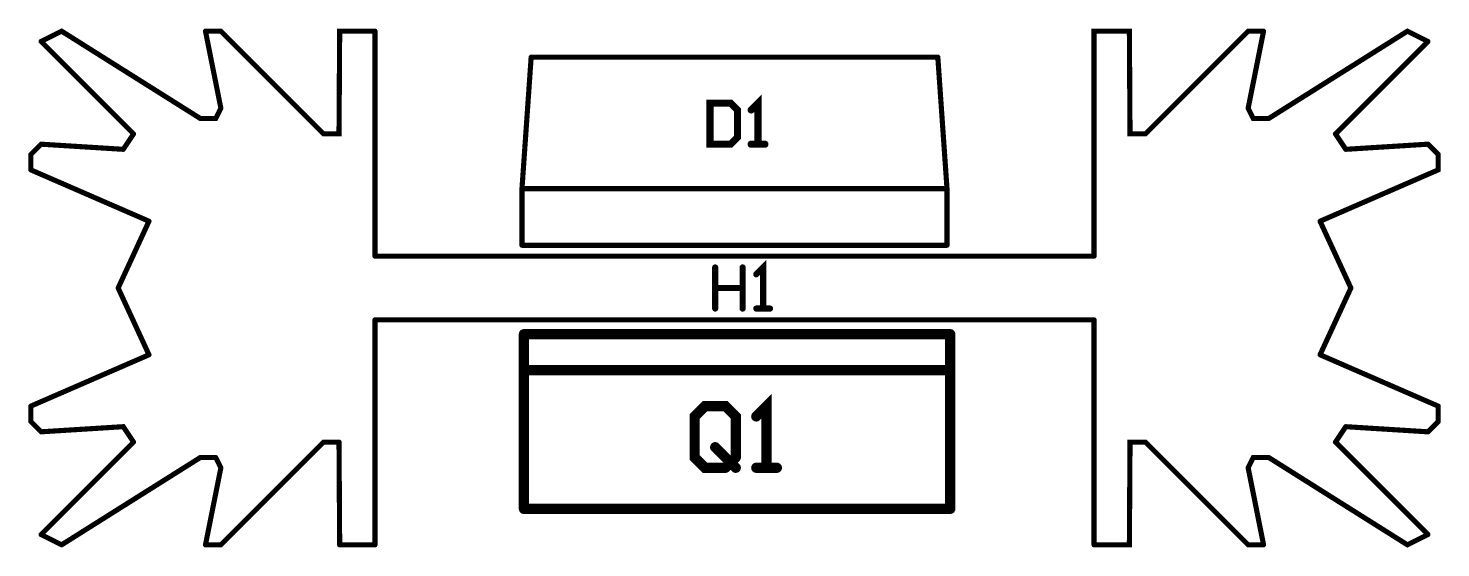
# Model space of a CAD drawing. Extents: x -4.2 to 14.8, y -3.5 to 8.8.
# Drawn here: x 3.076 to 4.451, y 5.647 to 6.153 of the extents above; entities that cross this region are included whole.
import ezdxf

# ---------------------------------------------------------------- set-up
doc = ezdxf.new("R2010")
doc.units = 0
doc.layers.add('2D_LINE_00', color=1, linetype='CONTINUOUS')

# ---------------------------------------------------------------- blocks, each defined once
blk = doc.blocks.new('SMOOTH_0$01')
at = {"const_width": 0.005}
blk.add_lwpolyline([(-0.0025, 0, 1), (0.0025, 0, 1)], format="xyb", close=True, dxfattribs=at)
blk = doc.blocks.new('DRAWING_2989')
at = {"layer": '2D_LINE_00', "const_width": 0.01}
blk.add_lwpolyline([(0, 0), (0, 0.17)], dxfattribs=at)
at = {"layer": '2D_LINE_00'}
for p in [(0, 0.17), (0, 0)]:
    blk.add_blockref('SMOOTH_0$01', p, dxfattribs=at)
blk = doc.blocks.new('DRAWING_2990')
at = {"layer": '2D_LINE_00', "const_width": 0.01}
blk.add_lwpolyline([(0, 0), (0.415, 0)], dxfattribs=at)
at = {"layer": '2D_LINE_00'}
for p in [(0, 0), (0.415, 0)]:
    blk.add_blockref('SMOOTH_0$01', p, dxfattribs=at)
blk = doc.blocks.new('DRAWING_2991')
at = {"layer": '2D_LINE_00', "const_width": 0.01}
blk.add_lwpolyline([(0, 0), (0, 0.17)], dxfattribs=at)
at = {"layer": '2D_LINE_00'}
for p in [(0, 0.17), (0, 0)]:
    blk.add_blockref('SMOOTH_0$01', p, dxfattribs=at)
blk = doc.blocks.new('DRAWING_2992')
at = {"layer": '2D_LINE_00', "const_width": 0.01}
blk.add_lwpolyline([(0, 0), (0.415, 0)], dxfattribs=at)
at = {"layer": '2D_LINE_00'}
for p in [(0, 0), (0.415, 0)]:
    blk.add_blockref('SMOOTH_0$01', p, dxfattribs=at)
blk = doc.blocks.new('DRAWING_2993')
at = {"layer": '2D_LINE_00', "const_width": 0.01}
blk.add_lwpolyline([(0, 0), (0.415, 0)], dxfattribs=at)
at = {"layer": '2D_LINE_00'}
for p in [(0, 0), (0.415, 0)]:
    blk.add_blockref('SMOOTH_0$01', p, dxfattribs=at)
blk = doc.blocks.new('DRAWING_3263')
at = {"layer": '2D_LINE_00', "const_width": 0.01}
blk.add_lwpolyline([(0, 0), (0, 0.03998), (-0.01, 0.04998), (-0.02999, 0.04998), (-0.03999, 0.03998), (-0.03999, 0), (-0.02999, -0.01), (-0.01, -0.01)], dxfattribs=at)
at = {"layer": '2D_LINE_00'}
for p in [(-0.03999, 0.03998), (-0.02999, 0.04998), (-0.01, 0.04998), (0, 0.03998), (-0.03999, 0), (0, 0), (-0.02999, -0.01), (-0.01, -0.01)]:
    blk.add_blockref('SMOOTH_0$01', p, dxfattribs=at)
blk = doc.blocks.new('DRAWING_3264')
at = {"layer": '2D_LINE_00', "const_width": 0.01}
blk.add_lwpolyline([(0, 0), (0.02, -0.01999)], dxfattribs=at)
at = {"layer": '2D_LINE_00'}
for p in [(0, 0), (0.02, -0.01999)]:
    blk.add_blockref('SMOOTH_0$01', p, dxfattribs=at)
blk = doc.blocks.new('DRAWING_3265')
at = {"layer": '2D_LINE_00', "const_width": 0.01}
blk.add_lwpolyline([(0, 0), (0.01, 0.01)], dxfattribs=at)
at = {"layer": '2D_LINE_00'}
for p in [(0.01, 0.01), (0, 0)]:
    blk.add_blockref('SMOOTH_0$01', p, dxfattribs=at)
blk = doc.blocks.new('DRAWING_3266')
at = {"layer": '2D_LINE_00', "const_width": 0.01}
blk.add_lwpolyline([(0, 0), (0.01999, 0), (0.01, 0), (0.01, 0.05998), (0, 0.04998)], dxfattribs=at)
at = {"layer": '2D_LINE_00'}
for p in [(0.01, 0.05998), (0, 0.04998), (0, 0), (0.01, 0), (0.01999, 0)]:
    blk.add_blockref('SMOOTH_0$01', p, dxfattribs=at)
blk = doc.blocks.new('SMOOTH_0$007')
at = {"const_width": 0.0035}
blk.add_lwpolyline([(-0.00175, 0, 1), (0.00175, 0, 1)], format="xyb", close=True, dxfattribs=at)
blk = doc.blocks.new('DRAWING_3495')
at = {"layer": '2D_LINE_00', "const_width": 0.007}
blk.add_lwpolyline([(0, 0), (0, -0.03999), (0.01999, -0.03999), (0.02666, -0.03333), (0.02666, -0.00667), (0.01999, 0), (0, 0)], dxfattribs=at)
at = {"layer": '2D_LINE_00'}
for p in [(0, 0), (0, 0), (0.01999, 0), (0.02666, -0.00667), (0, -0.03999), (0.01999, -0.03999), (0.02666, -0.03333)]:
    blk.add_blockref('SMOOTH_0$007', p, dxfattribs=at)
blk = doc.blocks.new('DRAWING_3496')
at = {"layer": '2D_LINE_00', "const_width": 0.007}
blk.add_lwpolyline([(0, 0), (0.01333, 0), (0.00666, 0), (0.00666, 0.03999), (0, 0.03332)], dxfattribs=at)
at = {"layer": '2D_LINE_00'}
for p in [(0.00666, 0.03999), (0, 0.03332), (0, 0), (0.00666, 0), (0.01333, 0)]:
    blk.add_blockref('SMOOTH_0$007', p, dxfattribs=at)
blk = doc.blocks.new('SMOOTH_0$006')
at = {"const_width": 0.003}
blk.add_lwpolyline([(-0.0015, 0, 1), (0.0015, 0, 1)], format="xyb", close=True, dxfattribs=at)
blk = doc.blocks.new('DRAWING_4154')
at = {"layer": '2D_LINE_00', "const_width": 0.006}
blk.add_lwpolyline([(0, 0), (0, -0.03999), (0, -0.02), (0.02666, -0.02), (0.02666, 0), (0.02666, -0.03999)], dxfattribs=at)
at = {"layer": '2D_LINE_00'}
for p in [(0, 0), (0.02666, 0), (0, -0.02), (0.02666, -0.02), (0, -0.03999), (0.02666, -0.03999)]:
    blk.add_blockref('SMOOTH_0$006', p, dxfattribs=at)
blk = doc.blocks.new('DRAWING_4155')
at = {"layer": '2D_LINE_00', "const_width": 0.006}
blk.add_lwpolyline([(0, 0), (0.01333, 0), (0.00666, 0), (0.00666, 0.03999), (0, 0.03332)], dxfattribs=at)
at = {"layer": '2D_LINE_00'}
for p in [(0.00666, 0.03999), (0, 0.03332), (0, 0), (0.00666, 0), (0.01333, 0)]:
    blk.add_blockref('SMOOTH_0$006', p, dxfattribs=at)
blk = doc.blocks.new('SMOOTH_0$005')
at = {"const_width": 0.0025}
blk.add_lwpolyline([(-0.00125, 0, 1), (0.00125, 0, 1)], format="xyb", close=True, dxfattribs=at)
blk = doc.blocks.new('DRAWING_4722')
at = {"layer": '2D_LINE_00', "const_width": 0.005}
blk.add_lwpolyline([(0, 0), (0.01, 0.015)], dxfattribs=at)
at = {"layer": '2D_LINE_00'}
for p in [(0.01, 0.015), (0, 0)]:
    blk.add_blockref('SMOOTH_0$005', p, dxfattribs=at)
blk = doc.blocks.new('DRAWING_4723')
at = {"layer": '2D_LINE_00', "const_width": 0.005}
blk.add_lwpolyline([(0, 0), (0.08, -0.005)], dxfattribs=at)
at = {"layer": '2D_LINE_00'}
for p in [(0, 0), (0.08, -0.005)]:
    blk.add_blockref('SMOOTH_0$005', p, dxfattribs=at)
blk = doc.blocks.new('DRAWING_4724')
at = {"layer": '2D_LINE_00', "const_width": 0.005}
blk.add_lwpolyline([(0, 0), (0.01, 0.01)], dxfattribs=at)
at = {"layer": '2D_LINE_00'}
for p in [(0, 0), (0.01, 0.01)]:
    blk.add_blockref('SMOOTH_0$005', p, dxfattribs=at)
blk = doc.blocks.new('DRAWING_4725')
at = {"layer": '2D_LINE_00', "const_width": 0.005}
blk.add_lwpolyline([(0, 0), (0, 0.015)], dxfattribs=at)
at = {"layer": '2D_LINE_00'}
for p in [(0, 0.015), (0, 0)]:
    blk.add_blockref('SMOOTH_0$005', p, dxfattribs=at)
blk = doc.blocks.new('DRAWING_4726')
at = {"layer": '2D_LINE_00', "const_width": 0.005}
blk.add_lwpolyline([(0, 0), (0.115, -0.05)], dxfattribs=at)
at = {"layer": '2D_LINE_00'}
for p in [(0, 0), (0.115, -0.05)]:
    blk.add_blockref('SMOOTH_0$005', p, dxfattribs=at)
blk = doc.blocks.new('DRAWING_4727')
at = {"layer": '2D_LINE_00', "const_width": 0.005}
blk.add_lwpolyline([(0, 0), (0.03, 0.065)], dxfattribs=at)
at = {"layer": '2D_LINE_00'}
for p in [(0.03, 0.065), (0, 0)]:
    blk.add_blockref('SMOOTH_0$005', p, dxfattribs=at)
blk = doc.blocks.new('DRAWING_4728')
at = {"layer": '2D_LINE_00', "const_width": 0.005}
blk.add_lwpolyline([(0, 0), (0.03, 0.065)], dxfattribs=at)
at = {"layer": '2D_LINE_00'}
for p in [(0.03, 0.065), (0, 0)]:
    blk.add_blockref('SMOOTH_0$005', p, dxfattribs=at)
blk = doc.blocks.new('DRAWING_4729')
at = {"layer": '2D_LINE_00', "const_width": 0.005}
blk.add_lwpolyline([(0, 0), (0.115, -0.05)], dxfattribs=at)
at = {"layer": '2D_LINE_00'}
for p in [(0, 0), (0.115, -0.05)]:
    blk.add_blockref('SMOOTH_0$005', p, dxfattribs=at)
blk = doc.blocks.new('DRAWING_4730')
at = {"layer": '2D_LINE_00', "const_width": 0.005}
blk.add_lwpolyline([(0, 0), (0, 0.015)], dxfattribs=at)
at = {"layer": '2D_LINE_00'}
for p in [(0, 0.015), (0, 0)]:
    blk.add_blockref('SMOOTH_0$005', p, dxfattribs=at)
blk = doc.blocks.new('DRAWING_4731')
at = {"layer": '2D_LINE_00', "const_width": 0.005}
blk.add_lwpolyline([(0, 0), (0.01, 0.01)], dxfattribs=at)
at = {"layer": '2D_LINE_00'}
for p in [(0, 0), (0.01, 0.01)]:
    blk.add_blockref('SMOOTH_0$005', p, dxfattribs=at)
blk = doc.blocks.new('DRAWING_4732')
at = {"layer": '2D_LINE_00', "const_width": 0.005}
blk.add_lwpolyline([(0, 0), (0.08, -0.005)], dxfattribs=at)
at = {"layer": '2D_LINE_00'}
for p in [(0, 0), (0.08, -0.005)]:
    blk.add_blockref('SMOOTH_0$005', p, dxfattribs=at)
blk = doc.blocks.new('DRAWING_4733')
at = {"layer": '2D_LINE_00', "const_width": 0.005}
blk.add_lwpolyline([(0, 0), (0.01, 0.015)], dxfattribs=at)
at = {"layer": '2D_LINE_00'}
for p in [(0.01, 0.015), (0, 0)]:
    blk.add_blockref('SMOOTH_0$005', p, dxfattribs=at)
blk = doc.blocks.new('DRAWING_4734')
at = {"layer": '2D_LINE_00', "const_width": 0.005}
blk.add_lwpolyline([(0, 0), (0.03, -0.065)], dxfattribs=at)
at = {"layer": '2D_LINE_00'}
for p in [(0, 0), (0.03, -0.065)]:
    blk.add_blockref('SMOOTH_0$005', p, dxfattribs=at)
blk = doc.blocks.new('DRAWING_4735')
at = {"layer": '2D_LINE_00', "const_width": 0.005}
blk.add_lwpolyline([(0, 0), (0.115, 0.05)], dxfattribs=at)
at = {"layer": '2D_LINE_00'}
for p in [(0.115, 0.05), (0, 0)]:
    blk.add_blockref('SMOOTH_0$005', p, dxfattribs=at)
blk = doc.blocks.new('DRAWING_4736')
at = {"layer": '2D_LINE_00', "const_width": 0.005}
blk.add_lwpolyline([(0, 0), (0, 0.015)], dxfattribs=at)
at = {"layer": '2D_LINE_00'}
for p in [(0, 0.015), (0, 0)]:
    blk.add_blockref('SMOOTH_0$005', p, dxfattribs=at)
blk = doc.blocks.new('DRAWING_4737')
at = {"layer": '2D_LINE_00', "const_width": 0.005}
blk.add_lwpolyline([(0, 0), (0.01, -0.01), (0.09, -0.005), (0.1, -0.02)], dxfattribs=at)
at = {"layer": '2D_LINE_00'}
for p in [(0, 0), (0.01, -0.01), (0.09, -0.005), (0.1, -0.02)]:
    blk.add_blockref('SMOOTH_0$005', p, dxfattribs=at)
blk = doc.blocks.new('DRAWING_4738')
at = {"layer": '2D_LINE_00', "const_width": 0.005}
blk.add_lwpolyline([(0, 0), (0.03, -0.065)], dxfattribs=at)
at = {"layer": '2D_LINE_00'}
for p in [(0, 0), (0.03, -0.065)]:
    blk.add_blockref('SMOOTH_0$005', p, dxfattribs=at)
blk = doc.blocks.new('DRAWING_4739')
at = {"layer": '2D_LINE_00', "const_width": 0.005}
blk.add_lwpolyline([(0, 0), (0.115, 0.05), (0.115, 0.065)], dxfattribs=at)
at = {"layer": '2D_LINE_00'}
for p in [(0.115, 0.065), (0.115, 0.05), (0, 0)]:
    blk.add_blockref('SMOOTH_0$005', p, dxfattribs=at)
blk = doc.blocks.new('DRAWING_4740')
at = {"layer": '2D_LINE_00', "const_width": 0.005}
blk.add_lwpolyline([(0, 0), (0.01, -0.01)], dxfattribs=at)
at = {"layer": '2D_LINE_00'}
for p in [(0, 0), (0.01, -0.01)]:
    blk.add_blockref('SMOOTH_0$005', p, dxfattribs=at)
blk = doc.blocks.new('DRAWING_4741')
at = {"layer": '2D_LINE_00', "const_width": 0.005}
blk.add_lwpolyline([(0, 0), (0.08, 0.005)], dxfattribs=at)
at = {"layer": '2D_LINE_00'}
for p in [(0, 0), (0.08, 0.005)]:
    blk.add_blockref('SMOOTH_0$005', p, dxfattribs=at)
blk = doc.blocks.new('DRAWING_4742')
at = {"layer": '2D_LINE_00', "const_width": 0.005}
blk.add_lwpolyline([(0, 0), (0.01, -0.015)], dxfattribs=at)
at = {"layer": '2D_LINE_00'}
for p in [(0, 0), (0.01, -0.015)]:
    blk.add_blockref('SMOOTH_0$005', p, dxfattribs=at)
blk = doc.blocks.new('DRAWING_4743')
at = {"layer": '2D_LINE_00', "const_width": 0.005}
blk.add_lwpolyline([(0, 0), (0.09, -0.09)], dxfattribs=at)
at = {"layer": '2D_LINE_00'}
for p in [(0, 0), (0.09, -0.09)]:
    blk.add_blockref('SMOOTH_0$005', p, dxfattribs=at)
blk = doc.blocks.new('DRAWING_4744')
at = {"layer": '2D_LINE_00', "const_width": 0.005}
blk.add_lwpolyline([(0, 0), (0.02, 0.01), (0.155, -0.075), (0.17, -0.075), (0.175, -0.065)], dxfattribs=at)
at = {"layer": '2D_LINE_00'}
for p in [(0, 0), (0.02, 0.01), (0.175, -0.065), (0.155, -0.075), (0.17, -0.075)]:
    blk.add_blockref('SMOOTH_0$005', p, dxfattribs=at)
blk = doc.blocks.new('DRAWING_4745')
at = {"layer": '2D_LINE_00', "const_width": 0.005}
blk.add_lwpolyline([(0, 0), (0.015, -0.075)], dxfattribs=at)
at = {"layer": '2D_LINE_00'}
for p in [(0, 0), (0.015, -0.075)]:
    blk.add_blockref('SMOOTH_0$005', p, dxfattribs=at)
blk = doc.blocks.new('DRAWING_4746')
at = {"layer": '2D_LINE_00', "const_width": 0.005}
blk.add_lwpolyline([(0, 0), (0.015, 0), (0.115, -0.1), (0.13, -0.1), (0.13063, 0), (0.165, 0)], dxfattribs=at)
at = {"layer": '2D_LINE_00'}
for p in [(0, 0), (0.015, 0), (0.13063, 0), (0.165, 0), (0.115, -0.1), (0.13, -0.1)]:
    blk.add_blockref('SMOOTH_0$005', p, dxfattribs=at)
blk = doc.blocks.new('DRAWING_4747')
at = {"layer": '2D_LINE_00', "const_width": 0.005}
blk.add_lwpolyline([(0, 0), (0, 0.219)], dxfattribs=at)
at = {"layer": '2D_LINE_00'}
for p in [(0, 0.219), (0, 0)]:
    blk.add_blockref('SMOOTH_0$005', p, dxfattribs=at)
blk = doc.blocks.new('DRAWING_4748')
at = {"layer": '2D_LINE_00', "const_width": 0.005}
blk.add_lwpolyline([(0, 0), (0.7, 0)], dxfattribs=at)
at = {"layer": '2D_LINE_00'}
for p in [(0, 0), (0.7, 0)]:
    blk.add_blockref('SMOOTH_0$005', p, dxfattribs=at)
blk = doc.blocks.new('DRAWING_4749')
at = {"layer": '2D_LINE_00', "const_width": 0.005}
blk.add_lwpolyline([(0, 0), (0.7, 0)], dxfattribs=at)
at = {"layer": '2D_LINE_00'}
for p in [(0, 0), (0.7, 0)]:
    blk.add_blockref('SMOOTH_0$005', p, dxfattribs=at)
blk = doc.blocks.new('DRAWING_4750')
at = {"layer": '2D_LINE_00', "const_width": 0.005}
blk.add_lwpolyline([(0, 0), (0, 0.219)], dxfattribs=at)
at = {"layer": '2D_LINE_00'}
for p in [(0, 0.219), (0, 0)]:
    blk.add_blockref('SMOOTH_0$005', p, dxfattribs=at)
blk = doc.blocks.new('DRAWING_4751')
at = {"layer": '2D_LINE_00', "const_width": 0.005}
blk.add_lwpolyline([(0, 0), (0.03437, 0), (0.035, 0.1), (0.05, 0.1), (0.15, 0), (0.165, 0)], dxfattribs=at)
at = {"layer": '2D_LINE_00'}
for p in [(0.035, 0.1), (0.05, 0.1), (0, 0), (0.03437, 0), (0.15, 0), (0.165, 0)]:
    blk.add_blockref('SMOOTH_0$005', p, dxfattribs=at)
blk = doc.blocks.new('DRAWING_4752')
at = {"layer": '2D_LINE_00', "const_width": 0.005}
blk.add_lwpolyline([(0, 0), (0.015, -0.075)], dxfattribs=at)
at = {"layer": '2D_LINE_00'}
for p in [(0, 0), (0.015, -0.075)]:
    blk.add_blockref('SMOOTH_0$005', p, dxfattribs=at)
blk = doc.blocks.new('DRAWING_4753')
at = {"layer": '2D_LINE_00', "const_width": 0.005}
blk.add_lwpolyline([(0, 0), (0.005, 0.01), (0.02, 0.01), (0.155, -0.075), (0.175, -0.065)], dxfattribs=at)
at = {"layer": '2D_LINE_00'}
for p in [(0, 0), (0.005, 0.01), (0.02, 0.01), (0.175, -0.065), (0.155, -0.075)]:
    blk.add_blockref('SMOOTH_0$005', p, dxfattribs=at)
blk = doc.blocks.new('DRAWING_4754')
at = {"layer": '2D_LINE_00', "const_width": 0.005}
blk.add_lwpolyline([(0, 0), (0.09, -0.09)], dxfattribs=at)
at = {"layer": '2D_LINE_00'}
for p in [(0, 0), (0.09, -0.09)]:
    blk.add_blockref('SMOOTH_0$005', p, dxfattribs=at)
blk = doc.blocks.new('DRAWING_4755')
at = {"layer": '2D_LINE_00', "const_width": 0.005}
blk.add_lwpolyline([(0, 0), (0, 0.219)], dxfattribs=at)
at = {"layer": '2D_LINE_00'}
for p in [(0, 0.219), (0, 0)]:
    blk.add_blockref('SMOOTH_0$005', p, dxfattribs=at)
blk = doc.blocks.new('DRAWING_4756')
at = {"layer": '2D_LINE_00', "const_width": 0.005}
blk.add_lwpolyline([(0, 0), (0.03437, 0)], dxfattribs=at)
at = {"layer": '2D_LINE_00'}
for p in [(0, 0), (0.03437, 0)]:
    blk.add_blockref('SMOOTH_0$005', p, dxfattribs=at)
blk = doc.blocks.new('DRAWING_4757')
at = {"layer": '2D_LINE_00', "const_width": 0.005}
blk.add_lwpolyline([(0, 0), (0.00063, -0.1)], dxfattribs=at)
at = {"layer": '2D_LINE_00'}
for p in [(0, 0), (0.00063, -0.1)]:
    blk.add_blockref('SMOOTH_0$005', p, dxfattribs=at)
blk = doc.blocks.new('DRAWING_4758')
at = {"layer": '2D_LINE_00', "const_width": 0.005}
blk.add_lwpolyline([(0, 0), (0.015, 0)], dxfattribs=at)
at = {"layer": '2D_LINE_00'}
for p in [(0, 0), (0.015, 0)]:
    blk.add_blockref('SMOOTH_0$005', p, dxfattribs=at)
blk = doc.blocks.new('DRAWING_4759')
at = {"layer": '2D_LINE_00', "const_width": 0.005}
blk.add_lwpolyline([(0, 0), (0.1, 0.1)], dxfattribs=at)
at = {"layer": '2D_LINE_00'}
for p in [(0.1, 0.1), (0, 0)]:
    blk.add_blockref('SMOOTH_0$005', p, dxfattribs=at)
blk = doc.blocks.new('DRAWING_4760')
at = {"layer": '2D_LINE_00', "const_width": 0.005}
blk.add_lwpolyline([(0, 0), (0.015, 0)], dxfattribs=at)
at = {"layer": '2D_LINE_00'}
for p in [(0, 0), (0.015, 0)]:
    blk.add_blockref('SMOOTH_0$005', p, dxfattribs=at)
blk = doc.blocks.new('DRAWING_4761')
at = {"layer": '2D_LINE_00', "const_width": 0.005}
blk.add_lwpolyline([(0, 0), (0.015, 0.075)], dxfattribs=at)
at = {"layer": '2D_LINE_00'}
for p in [(0.015, 0.075), (0, 0)]:
    blk.add_blockref('SMOOTH_0$005', p, dxfattribs=at)
blk = doc.blocks.new('DRAWING_4762')
at = {"layer": '2D_LINE_00', "const_width": 0.005}
blk.add_lwpolyline([(0, 0), (0.005, -0.01)], dxfattribs=at)
at = {"layer": '2D_LINE_00'}
for p in [(0, 0), (0.005, -0.01)]:
    blk.add_blockref('SMOOTH_0$005', p, dxfattribs=at)
blk = doc.blocks.new('DRAWING_4763')
at = {"layer": '2D_LINE_00', "const_width": 0.005}
blk.add_lwpolyline([(0, 0), (0.015, 0)], dxfattribs=at)
at = {"layer": '2D_LINE_00'}
for p in [(0, 0), (0.015, 0)]:
    blk.add_blockref('SMOOTH_0$005', p, dxfattribs=at)
blk = doc.blocks.new('DRAWING_4764')
at = {"layer": '2D_LINE_00', "const_width": 0.005}
blk.add_lwpolyline([(0, 0), (0.135, 0.085)], dxfattribs=at)
at = {"layer": '2D_LINE_00'}
for p in [(0.135, 0.085), (0, 0)]:
    blk.add_blockref('SMOOTH_0$005', p, dxfattribs=at)
blk = doc.blocks.new('DRAWING_4765')
at = {"layer": '2D_LINE_00', "const_width": 0.005}
blk.add_lwpolyline([(0, 0), (0.02, -0.01)], dxfattribs=at)
at = {"layer": '2D_LINE_00'}
for p in [(0, 0), (0.02, -0.01)]:
    blk.add_blockref('SMOOTH_0$005', p, dxfattribs=at)
blk = doc.blocks.new('DRAWING_4766')
at = {"layer": '2D_LINE_00', "const_width": 0.005}
blk.add_lwpolyline([(0, 0), (0.09, 0.09)], dxfattribs=at)
at = {"layer": '2D_LINE_00'}
for p in [(0.09, 0.09), (0, 0)]:
    blk.add_blockref('SMOOTH_0$005', p, dxfattribs=at)
blk = doc.blocks.new('DRAWING_4767')
at = {"layer": '2D_LINE_00', "const_width": 0.005}
blk.add_lwpolyline([(0, 0), (0, 0.219), (0.03437, 0.219), (0.035, 0.119), (0.05, 0.119), (0.15, 0.219), (0.165, 0.219)], dxfattribs=at)
at = {"layer": '2D_LINE_00'}
for p in [(0, 0.219), (0.03437, 0.219), (0.15, 0.219), (0.165, 0.219), (0.035, 0.119), (0.05, 0.119), (0, 0)]:
    blk.add_blockref('SMOOTH_0$005', p, dxfattribs=at)
blk = doc.blocks.new('DRAWING_4768')
at = {"layer": '2D_LINE_00', "const_width": 0.005}
blk.add_lwpolyline([(0, 0), (0.015, 0.075)], dxfattribs=at)
at = {"layer": '2D_LINE_00'}
for p in [(0.015, 0.075), (0, 0)]:
    blk.add_blockref('SMOOTH_0$005', p, dxfattribs=at)
blk = doc.blocks.new('DRAWING_4769')
at = {"layer": '2D_LINE_00', "const_width": 0.005}
blk.add_lwpolyline([(0, 0), (0.005, -0.01), (0.02, -0.01), (0.155, 0.075), (0.175, 0.065)], dxfattribs=at)
at = {"layer": '2D_LINE_00'}
for p in [(0.155, 0.075), (0.175, 0.065), (0, 0), (0.005, -0.01), (0.02, -0.01)]:
    blk.add_blockref('SMOOTH_0$005', p, dxfattribs=at)
blk = doc.blocks.new('DRAWING_4770')
at = {"layer": '2D_LINE_00', "const_width": 0.005}
blk.add_lwpolyline([(0, 0), (0.09, 0.09)], dxfattribs=at)
at = {"layer": '2D_LINE_00'}
for p in [(0.09, 0.09), (0, 0)]:
    blk.add_blockref('SMOOTH_0$005', p, dxfattribs=at)
blk = doc.blocks.new('DRAWING_4771')
at = {"layer": '2D_LINE_00', "const_width": 0.005}
blk.add_lwpolyline([(0, 0), (0, 0.05512)], dxfattribs=at)
at = {"layer": '2D_LINE_00'}
for p in [(0, 0.05512), (0, 0)]:
    blk.add_blockref('SMOOTH_0$005', p, dxfattribs=at)
blk = doc.blocks.new('DRAWING_4772')
at = {"layer": '2D_LINE_00', "const_width": 0.005}
blk.add_lwpolyline([(0, 0), (0.39589, 0)], dxfattribs=at)
at = {"layer": '2D_LINE_00'}
for p in [(0, 0), (0.39589, 0)]:
    blk.add_blockref('SMOOTH_0$005', p, dxfattribs=at)
blk = doc.blocks.new('DRAWING_4773')
at = {"layer": '2D_LINE_00', "const_width": 0.005}
blk.add_lwpolyline([(0, 0), (0.41377, 0)], dxfattribs=at)
at = {"layer": '2D_LINE_00'}
for p in [(0, 0), (0.41377, 0)]:
    blk.add_blockref('SMOOTH_0$005', p, dxfattribs=at)
blk = doc.blocks.new('DRAWING_4774')
at = {"layer": '2D_LINE_00', "const_width": 0.005}
blk.add_lwpolyline([(0, 0), (0.41377, 0)], dxfattribs=at)
at = {"layer": '2D_LINE_00'}
for p in [(0, 0), (0.41377, 0)]:
    blk.add_blockref('SMOOTH_0$005', p, dxfattribs=at)
blk = doc.blocks.new('DRAWING_4775')
at = {"layer": '2D_LINE_00', "const_width": 0.005}
blk.add_lwpolyline([(0, 0), (0.00894, -0.12795)], dxfattribs=at)
at = {"layer": '2D_LINE_00'}
for p in [(0, 0), (0.00894, -0.12795)]:
    blk.add_blockref('SMOOTH_0$005', p, dxfattribs=at)
blk = doc.blocks.new('DRAWING_4776')
at = {"layer": '2D_LINE_00', "const_width": 0.005}
blk.add_lwpolyline([(0, 0), (0, 0.05512), (0.00894, 0.18307)], dxfattribs=at)
at = {"layer": '2D_LINE_00'}
for p in [(0.00894, 0.18307), (0, 0.05512), (0, 0)]:
    blk.add_blockref('SMOOTH_0$005', p, dxfattribs=at)

msp = doc.modelspace()

# ---------------------------------------------------------------- block references
for name, p in [('DRAWING_4744', (3.0888, 6.14)), ('DRAWING_4745', (3.2488, 6.15)), ('DRAWING_4746', (3.2488, 6.15)), ('DRAWING_4747', (3.4138, 5.931)), ('DRAWING_4767', (4.1138, 5.931)), ('DRAWING_4769', (4.2638, 6.075)), ('DRAWING_4768', (4.2638, 6.075)), ('DRAWING_4743', (3.0888, 6.14)), ('DRAWING_4770', (4.3488, 6.05)), ('DRAWING_4776', (3.5569, 5.9416)), ('DRAWING_4772', (3.5658, 6.1247)), ('DRAWING_4775', (3.9617, 6.1247)), ('DRAWING_3495', (3.74, 6.08)), ('DRAWING_3496', (3.78, 6.04)), ('DRAWING_4722', (3.1688, 6.035)), ('DRAWING_4742', (4.3488, 6.05)), ('DRAWING_4724', (3.0788, 6.03)), ('DRAWING_4723', (3.0888, 6.04)), ('DRAWING_4741', (4.3588, 6.035)), ('DRAWING_4740', (4.4388, 6.04)), ('DRAWING_4725', (3.0788, 6.015)), ('DRAWING_4739', (4.3338, 5.965)), ('DRAWING_4726', (3.0788, 6.015)), ('DRAWING_4774', (3.5569, 5.9967)), ('DRAWING_4771', (3.9707, 5.9416)), ('DRAWING_4727', (3.1638, 5.9)), ('DRAWING_4738', (4.3338, 5.965)), ('DRAWING_4773', (3.5569, 5.9416)), ('DRAWING_4748', (3.4138, 5.931)), ('DRAWING_4155', (3.785, 5.88)), ('DRAWING_4154', (3.745, 5.92)), ('DRAWING_4734', (3.1638, 5.9)), ('DRAWING_4728', (4.3338, 5.835)), ('DRAWING_4749', (3.4138, 5.869)), ('DRAWING_4755', (3.4138, 5.65)), ('DRAWING_4750', (4.1138, 5.65)), ('DRAWING_2990', (3.5588, 5.855)), ('DRAWING_2991', (3.5588, 5.685)), ('DRAWING_2989', (3.9738, 5.685)), ('DRAWING_4735', (3.0788, 5.785)), ('DRAWING_4729', (4.3338, 5.835)), ('DRAWING_2993', (3.5588, 5.82)), ('DRAWING_3263', (3.765, 5.735)), ('DRAWING_3266', (3.785, 5.725)), ('DRAWING_4736', (3.0788, 5.77)), ('DRAWING_4730', (4.4488, 5.77)), ('DRAWING_4737', (3.0788, 5.77)), ('DRAWING_4733', (4.3488, 5.75)), ('DRAWING_4732', (4.3588, 5.765)), ('DRAWING_4731', (4.4388, 5.76)), ('DRAWING_4766', (3.0888, 5.66)), ('DRAWING_4759', (3.2638, 5.65)), ('DRAWING_4758', (3.3638, 5.75)), ('DRAWING_4757', (3.3788, 5.75)), ('DRAWING_3264', (3.745, 5.745)), ('DRAWING_4751', (4.1138, 5.65)), ('DRAWING_4754', (4.3488, 5.75)), ('DRAWING_4764', (3.1088, 5.65)), ('DRAWING_4763', (3.2438, 5.735)), ('DRAWING_4762', (3.2588, 5.735)), ('DRAWING_3265', (3.755, 5.725)), ('DRAWING_4753', (4.2638, 5.725)), ('DRAWING_4761', (3.2488, 5.65)), ('DRAWING_4752', (4.2638, 5.725)), ('DRAWING_2992', (3.5588, 5.685)), ('DRAWING_4765', (3.0888, 5.66)), ('DRAWING_4760', (3.2488, 5.65)), ('DRAWING_4756', (3.3794, 5.65))]:
    msp.add_blockref(name, p)

doc.saveas('drawing.dxf')
